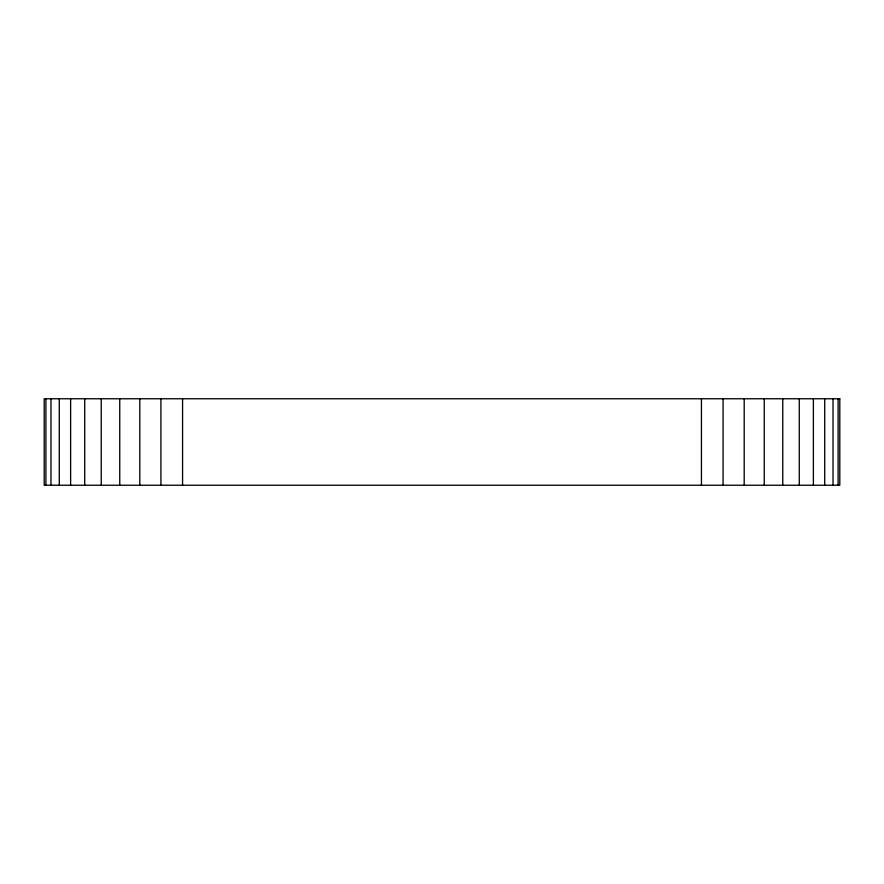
<?xml version="1.0" encoding="UTF-8"?>
<svg xmlns="http://www.w3.org/2000/svg" width="884" height="884" viewBox="0 0 884 884"><rect width="100%" height="100%" fill="white"/><g stroke="black" fill="none" stroke-linecap="round" stroke-linejoin="round"><path stroke-width="1.33" d="M838.098 398.761L838.098 485.239M833.026 398.761L833.026 485.239M824.717 398.761L824.717 485.239M813.379 398.761L813.379 485.239M799.269 398.761L799.269 485.239M782.76 398.761L782.76 485.239M764.251 398.761L764.251 485.239M744.195 398.761L744.195 485.239M723.079 398.761L723.079 485.239M701.432 398.761L701.432 485.239M182.568 398.761L182.568 485.239M160.921 398.761L160.921 485.239M139.805 398.761L139.805 485.239M119.749 398.761L119.749 485.239M101.24 398.761L101.24 485.239M84.731 398.761L84.731 485.239M70.621 398.761L70.621 485.239M59.283 398.761L59.283 485.239M50.974 398.761L50.974 485.239M45.902 398.761L45.902 485.239M839.8 398.761L44.2 398.761L44.2 485.239L839.8 485.239L839.8 398.761"/></g></svg>
